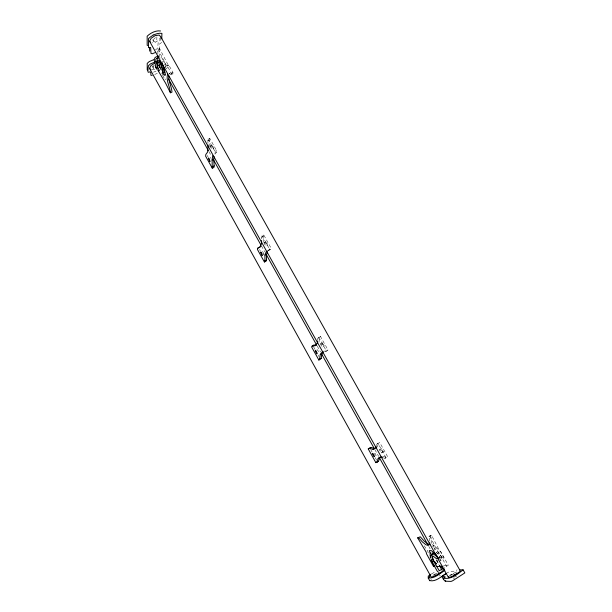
<?xml version="1.0" encoding="UTF-8"?>
<svg xmlns="http://www.w3.org/2000/svg" width="612" height="612" viewBox="0 0 612 612"><rect width="100%" height="100%" fill="white"/><g stroke="black" fill="none" stroke-linecap="round" stroke-linejoin="round"><path stroke-width="0.46" stroke-dasharray="3.06 2.29" d="M261.561 238.902L262.066 235.758L263.741 234.97L271.017 247.99L270.489 249.405L267.895 250.805M153.849 68.613L153.237 68.154L153.26 65.147M156.871 36.865L156.817 39.902L155.142 41.562L154.148 41.738L153.497 41.203L153.528 38.166M263.183 242.352L263.244 236.431L263.741 234.97M157.865 53.925L157.95 49.289L159.61 48.631L167.902 64.505L168.782 65.04L172.966 72.545L172.89 74.213L171.238 74.878L169.073 73.532L170.717 72.874L172.89 74.213M159.426 56.992L159.61 48.631M160.405 38.288L160.16 40.468L158.24 41.631L157.712 47.988L156.397 49.281L153.704 50.337M162.731 63.151C162.234 57.574 165.668 65.53 165.447 67.006M171.238 74.878L171.314 73.211L167.122 65.706L168.782 65.04M431.307 543.418L431.605 540.197L430.534 535.462L431.59 535.324L439.301 550.272L440.961 552.101L448.305 565.236L446.607 566.268L443.784 566.322M317.597 340.685L317.926 338.207L320.367 336.302L327.994 349.949L325.515 351.801L327.994 349.949M318.928 342.315L319.602 337.35L320.367 336.302M207.935 143.292L207.988 138.909L209.656 138.19L216.61 150.636L216.319 152.426L214.881 154.285M209.901 146.826L209.656 138.19M210.383 145.771L210.26 146.62L211.813 149.405L213.466 148.693L212.884 146.023L212.043 145.052L210.383 145.771L211.224 146.742L211.813 149.405M212.043 145.052L211.913 145.908L213.466 148.693M207.988 138.909L214.942 151.363L214.659 153.145L216.319 152.426M428.209 552.965L427.78 551.129L424.238 545.812M440.059 559.292L440.135 558.901L441.03 560.416L438.888 561.717M438.842 558.519L439.959 557.838L439.707 556.713L437.878 553.554L436.05 551.993M376.457 445.597L376.992 444.037L378.032 443.455L386.027 457.776L387.717 456.827L379.723 442.514L376.992 444.037M377.321 447.005L378.675 443.103L379.723 442.514M264.308 242.413L264.07 243.086L265.7 246.001L267.36 245.213L266.916 242.75L265.975 241.633L264.308 242.413L265.241 243.538L265.7 246.001M265.975 241.633L265.738 242.306L267.36 245.213M267.528 250.889L268.813 250.193L269.341 248.786L271.017 247.99M453.461 577.72L453.301 578.141L454.617 578.172M434.321 574.92L437.549 572.947M160.788 36.85L159.097 39.895L155.134 42.435L151.975 42.878M161.683 42.465L159.556 43.98L159.013 50.314L157.689 51.607M431.414 579.449L430.963 579.832M155.494 37.531L153.819 39.191L152.824 39.367L152.166 38.824L153.497 41.203M320.764 343.592L320.405 344.066L322.111 347.119L324.146 345.788L323.48 344.02L322.44 342.728L320.764 343.592L321.805 344.877L322.47 346.644L322.111 347.119M316.832 350.11L317.177 349.659L318.179 350.921L318.829 352.627L318.485 353.07M322.44 342.728L322.08 343.21L323.779 346.262M165.99 69.003L167.252 67.741L167.168 66.945L161.461 57.245L160.053 56.082M431.996 545.269L432.768 544.634C437.113 548.298 442.759 552.422 443.662 558.458L442.132 559.123L437.718 555.329M157.95 49.289L166.25 65.17L167.122 65.706M449.361 576.053L452.092 574.048L458.403 571.042M432.883 575.341L437.052 572.756M446.163 573.574C449.231 570.461 453.852 572.388 457.126 569.887M431.529 573.903L435.897 571.509M437.075 560.768L439.37 559.368M152.862 34.716L153.872 34.104M154.492 65.583L152.595 66.348L151.975 65.882M429.922 541.207L428.851 536.472L430.534 535.462M428.851 536.472L431.59 535.324M383.303 457.86L384.948 458.296L387.717 456.827M379.44 449.889L381.613 448.688L382.76 450.157L383.403 451.886L381.222 453.087L379.44 449.889L379.937 449.621L381.077 451.098L381.72 452.834M453.821 573.421L451.602 575.104L453.568 575.127M454.349 577.078L456.705 576.045M317.926 338.207L319.602 337.35M375.653 455.841L376.128 455.603L375.5 453.928L374.399 452.498L373.932 452.742L374.559 454.418M383.403 451.886L382.898 452.146L381.115 448.948M384.948 458.296L386.027 457.776M268.813 250.193L270.489 249.405M261.569 237.211L263.244 236.431M169.226 73.562L170.717 72.874M449.874 575.265L451.717 574.446M214.942 151.363L216.61 150.636M207.736 140.745L209.396 140.026M171.314 73.211L172.966 72.545M166.846 65.928L168.499 65.262M153.482 72.178L156.052 71.153M154.721 74.419L157.299 73.394M151.983 69.676L154.79 69.217M436.295 560.63L437.603 561.747L438.047 562.941L437.611 562.979M323.863 351.158L327.19 350.936M438.62 557.907L439.959 557.838M436.065 552.758L437.917 553.248L442.95 557.609L441.979 557.333L442.377 557.165L441.925 558.075L439.852 553.875L433.013 546.707M443.578 565.335L448.305 565.236M439.141 575.808L440.433 575.823M432.432 546.371L433.472 546.409L433.686 545.33L434.78 550.219M382.492 456.277L386.631 457.348M437.389 561.778L438.093 562.068M440.609 560.225L441.03 560.416M159.648 57.597L160.237 58.109M210.199 157.399L211.018 158.355M262.502 251.394L264.078 254.232M262.946 253.758L263.849 254.86M165.033 78.925L165.6 79.667M262.066 235.758L269.341 248.786M318.684 337.158L326.311 350.814M429.892 536.341L437.611 551.297L439.271 553.126L446.607 566.268M208.952 151.661L211.278 155.838M261.469 245.963L264.721 251.807M317.238 346.109L320.489 351.954M374.865 449.591L378.583 456.269M428.775 546.401L430.167 548.903M436.211 559.75L438.995 564.761M162.616 75.245L164.766 79.124M207.216 155.471L208.103 157.07M259.503 249.52L260.437 251.195M313.665 346.928L315.027 349.383M318.217 355.121L319.127 356.758M370.765 449.636L372.111 452.061M375.248 457.707L376.594 460.125M152.396 66.639L153.237 68.154M444.228 567.515L444.587 568.632M165.753 67.182L165.707 66.739L165.791 67.588"/><path stroke-width="0.92" d="M261.546 240.593L261.531 243.132L260.307 246.69L257.859 248.112L257.43 249.451L264.399 261.99L266.006 261.217L266.503 259.993L266.595 254.286L267.566 251.677M264.399 261.99L264.889 260.766L264.965 255.066L266.243 251.586M157.644 65.989L157.835 55.784M161.775 38.831L161.905 33.369C157.292 32.604 151.837 35.358 148.502 38.602L148.494 47.644L150.621 47.491L151.003 53.481L152.311 53.734L155.004 52.663M158.776 65.736L158.799 65.056L159.816 67.618L159.288 67.014M168.728 75.804C168.438 81.495 171.635 86.667 172.003 92.137L170.411 92.787C170.029 86.659 165.753 80.562 167.589 74.22M430.297 558.136L430.389 556.492L431.514 554.931L434.336 553.187M429.777 542.813L429.639 544.42L428.27 545.437L425.99 544.779L422.464 542.018L418.623 537.764L417.659 537.887L426.151 552.116L426.579 553.944L433.564 566.513L434.298 566.505M430.274 552.843L430.037 555.306L430.634 556.989M431.651 555.382L431.812 553.776M317.49 341.511L317.276 343.164L315.402 345.696L312.242 345.979L311.592 346.935L318.875 360.055L321.224 358.364L321.92 353.606L323.381 351.77M448.527 577.613L149.55 41.233L151.218 38.173L155.219 35.603L159.196 35.06L160.788 36.85L460.033 570.522L459.941 571.554L456.521 574.079L451.771 576.596L448.527 577.613L448.673 576.55M318.875 360.055L319.602 359.206L320.275 354.455L322.203 352.015M214.123 156.672L213.703 159.327L214.162 165.89L213.886 167.466L212.28 168.17L212.081 160.038L212.762 155.616M459.696 569.871L463.123 569.848L464.837 572.909L452.658 580.765L451.105 581.4L445.307 581.216L445.735 580.788M445.307 581.216C439.401 576.619 450.478 577.208 441.864 576.527L443.516 579.495M442.254 570.598L442.078 571.577L438.789 573.957L431.338 577.292L149.489 68.292L151.065 65.484L154.867 63.067M438.36 558.519L436.54 558.733L432.829 555.926M446.324 573.459C441.191 576.382 435.958 582.035 429.762 580.604M429.739 580.727L428.155 577.873L429.838 576.596L428.048 576.305L430.863 574.308M375.661 447.938L376.189 446.377M376.854 462.228L378.185 458.518L379.838 457.592L378.484 461.31L375.867 462.657L368.248 448.933L369.158 448.374L373.083 449.338L376.028 447.716M456.835 573.436L456.988 573.016M433.87 564.601L433.457 565.564L434.153 566.261L434.994 565.717M439.485 572.954L437.343 574.553M162.532 72.468L162.019 73.295L162.823 74.243M443.532 570.399L444.228 569.359M313.206 346.109L313.864 345.145L316.251 344.923M432.638 556.247L432.057 557.05L432.263 558.71L439.232 570.736L442.392 569.015L442.614 567.814L442.935 568.617L439.691 565.725M463.123 569.848C457.585 574.155 451.151 579.625 443.631 578.202M164.75 75.2L163.947 74.894M154.339 58.5L155.479 57.222L158.279 56.09M156.32 58.515L155.678 59.938L157.934 68.643M441.864 576.527L445.475 574.002M444.717 570.568C439.523 573.528 434.604 578.906 428.155 577.873M369.87 448.022L370.788 447.471L374.728 448.42L373.083 449.338M417.659 537.887L420.253 536.785L424.101 541.039L427.643 543.785L429.93 544.443M261.117 246.399L257.859 248.112M375.867 462.657L378.484 461.31M368.248 448.933L370.788 447.471M455.94 574.071L453.568 575.127M319.602 359.206L321.224 358.364M320.275 354.455L321.92 353.606M312.242 345.979L313.864 345.145M378.185 458.518L381.169 456.934M264.889 260.766L266.503 259.993M264.965 255.066L266.595 254.286M212.555 166.602L214.162 165.89M212.081 160.038L213.703 159.327M154.4 59.41L149.251 61.567L147.217 63.38L147.232 69.86L147.867 69.967M158.072 60.749L150.521 63.862L148.487 65.675C146.153 78.81 151.141 66.716 150.889 75.261L152.143 75.467M156.794 58.461L157.957 58.109M156.756 62.768L158.638 62.47M147.844 45.418L147.178 45.28L147.163 36.2C150.491 32.949 155.961 30.202 160.566 30.983M434.65 561.632L436.394 563.943L435.094 562.826M432.768 562.512L432.692 563.614M436.272 566.467L442.851 566.345M159.587 60.963L158.952 60.611L160.719 63.679L164.077 74.924M380.832 457.21L382.477 457.646M438.207 557.723L432.103 552.812M438.536 572.335L437.129 571.004L431.032 559.957M149.489 68.292L151.042 69.829M149.55 41.233L150.644 42.404M158.875 70.839C160.512 71.329 157.605 68.039 157.628 66.915M161.4 70.013L160.528 68.842L158.707 61.881M162.302 68.712L160.145 61.429M436.586 555.138L431.483 550.693L429.318 550.609L430.45 553.806M436.945 555.788L438.031 557.731M168.522 79.055L208.485 150.827M213.137 159.174L261.003 245.129M266.58 255.143L316.771 345.275M321.415 353.621L374.399 448.757M379.042 457.103L427.842 544.734M439.462 565.595L441.788 569.764M157.575 69.691L165.615 83.209L170.411 92.787M212.28 168.17L205.617 156.167L205.823 154.492L207.621 152.028L208.065 144.99M432.011 555.918L433.923 561.273M431.537 559.513L432.439 562.038M162.149 63.296L165.63 75.123M154.155 60.037L156.534 69.171M163.243 65.193L164.842 72.468M162.302 69.676L162.869 72.308M163.175 65.522L164.299 70.778M149.473 47.705L149.703 51.14M208.585 158.103L208.47 158.906L209.977 161.614L209.403 159.059L208.585 158.103M260.88 252.159L260.658 252.794L262.234 255.625L261.783 253.261L260.88 252.159M315.547 350.5L315.211 350.944L316.855 353.912L317.2 353.468L316.549 351.755L315.547 350.5M156.397 68.269L155.723 66.983L156.397 68.269M372.762 453.408L372.303 453.653L374.024 456.759L374.49 456.521L373.863 454.838L372.762 453.408"/></g></svg>
